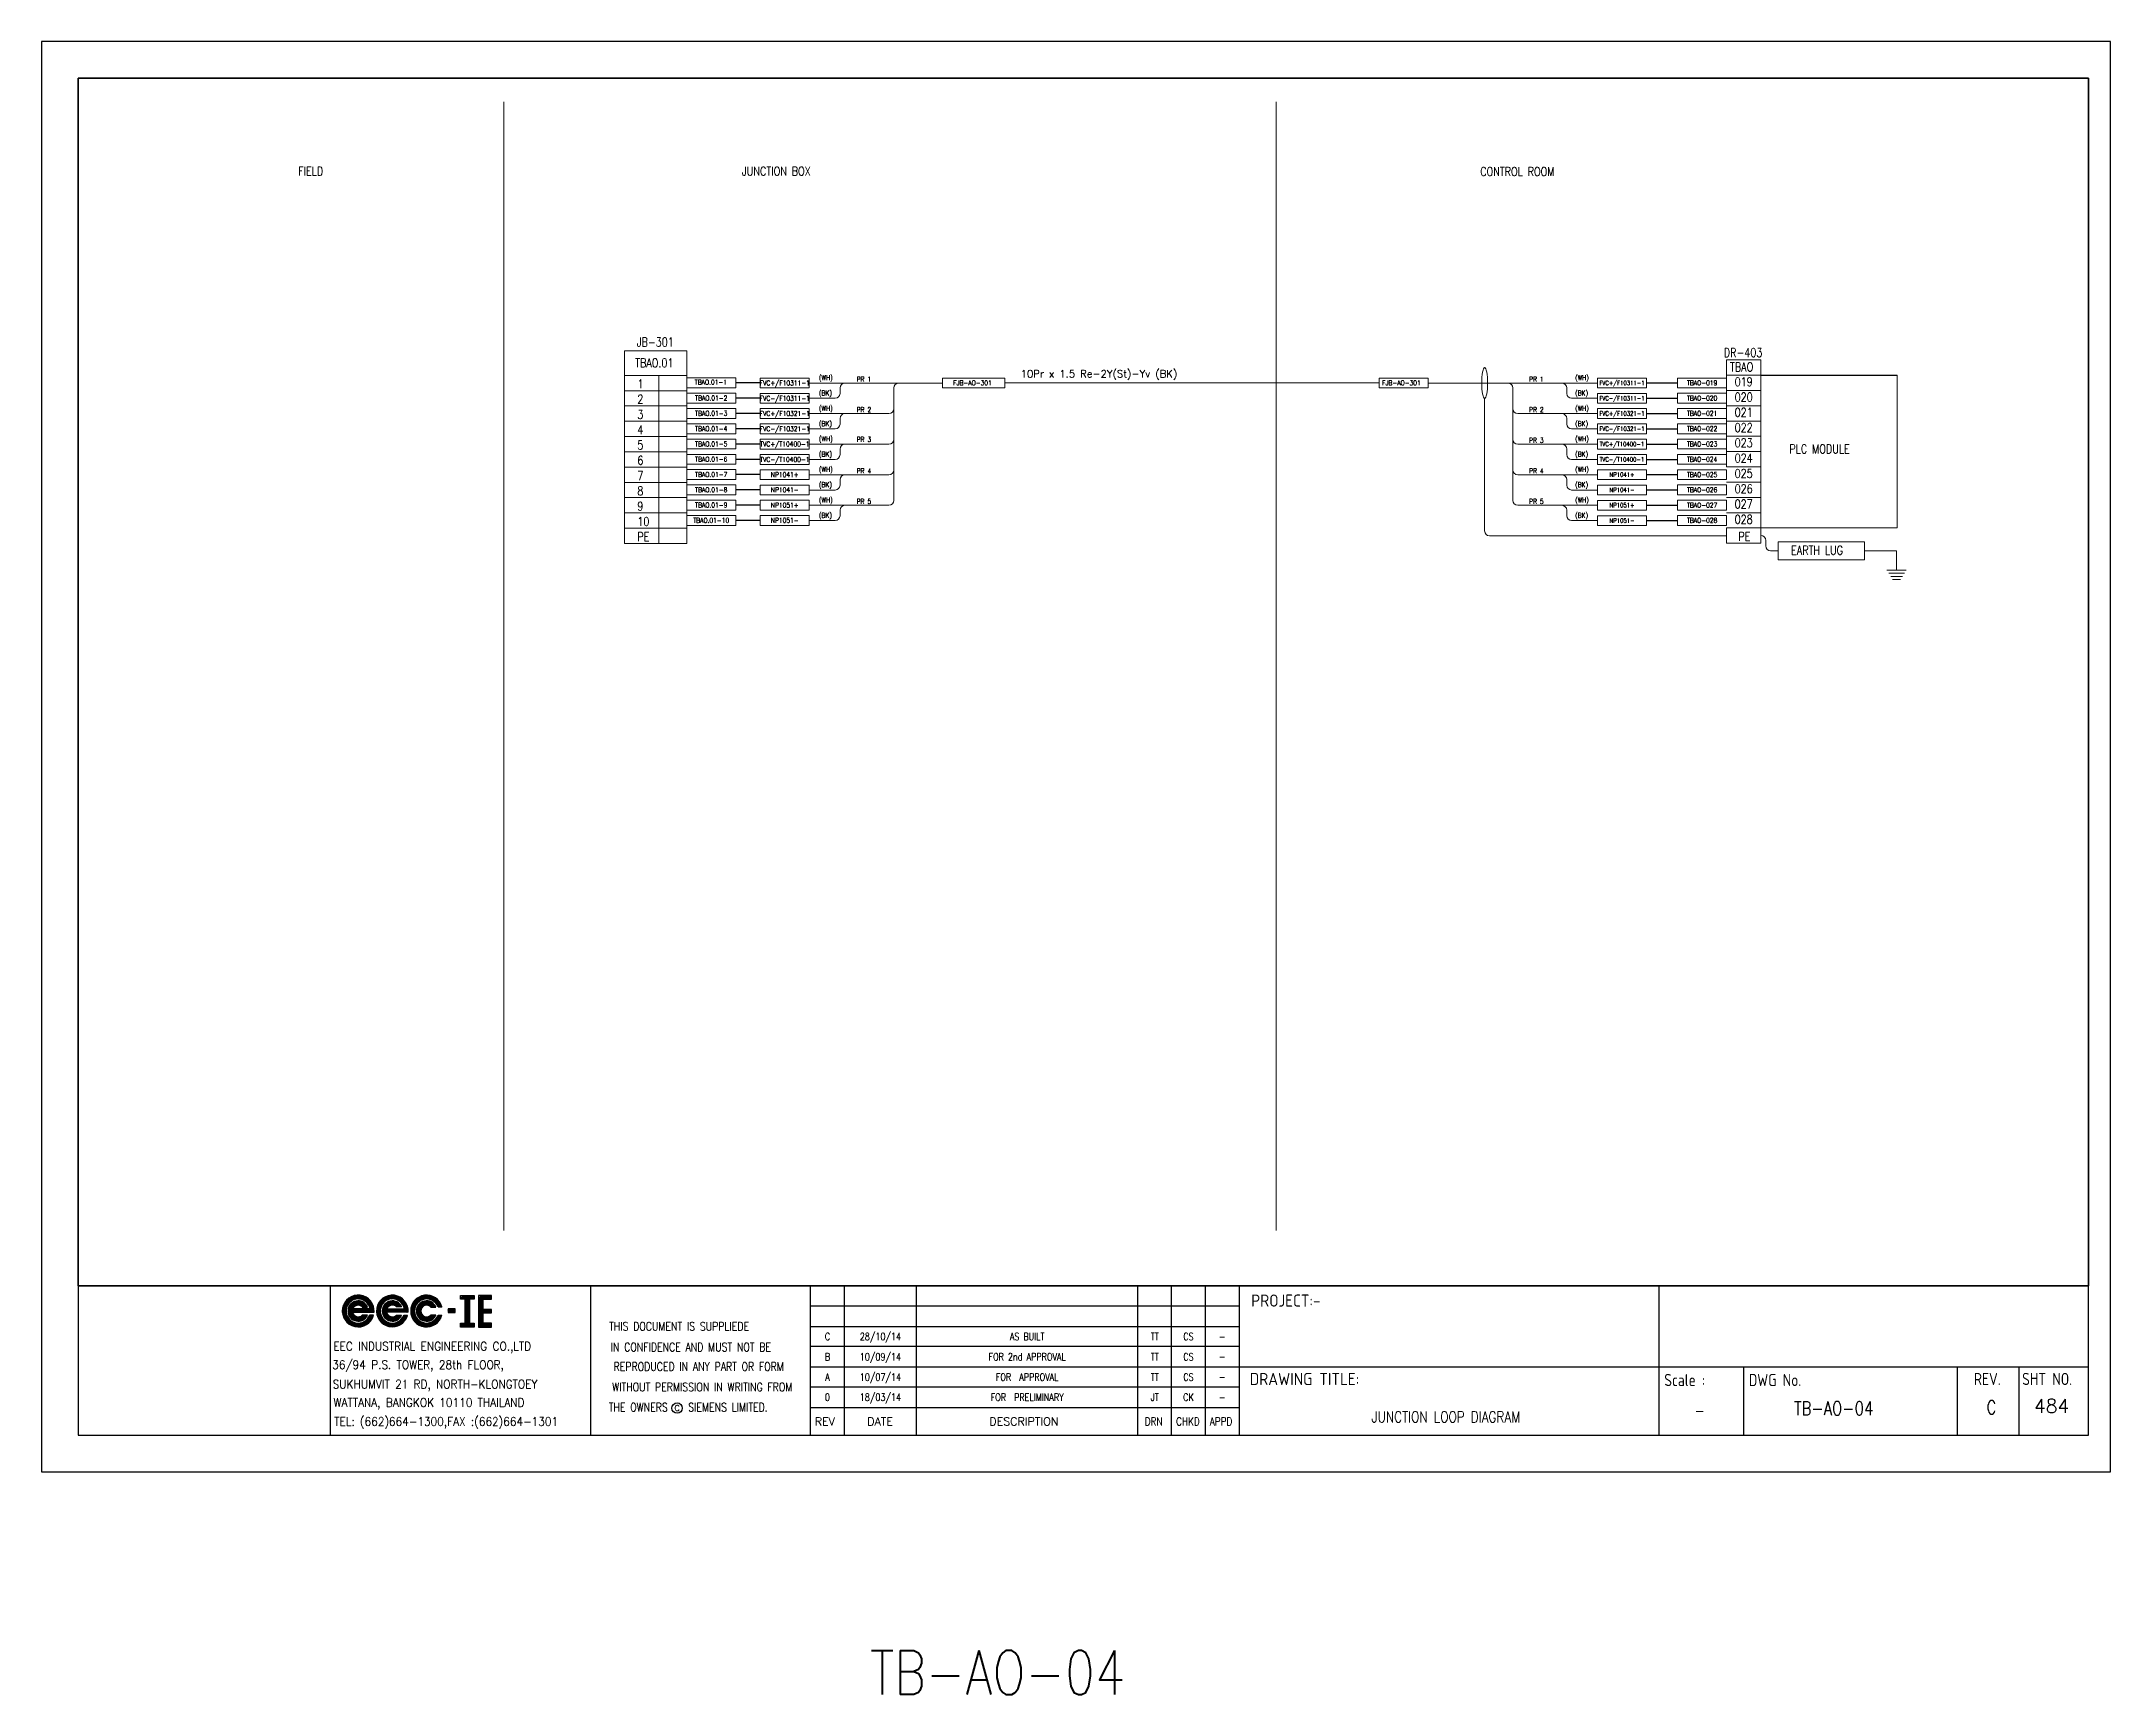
# Model space of a CAD drawing. Header units: millimetres. Extents: x -14942 to 24072, y -50285 to 2207.
# Drawn here: x 1542.6 to 1965.6, y -7457 to -7118.9 of the extents above; entities that cross this region are included whole.
import ezdxf
from ezdxf.enums import TextEntityAlignment as Align

# ---------------------------------------------------------------- set-up
doc = ezdxf.new("R2010")
doc.units = ezdxf.units.MM
doc.header["$MEASUREMENT"] = 0
doc.layers.get('0').update_dxf_attribs({"linetype": 'CONTINUOUS'})
for name, color, linetype in [('52049_PAPER A4$0$Frame_A1', 253, 'CONTINUOUS'), ('BEAM', 3, 'CONTINUOUS'), ('INSTRUMENT', 1, 'CONTINUOUS'), ('TEXT', 2, 'CONTINUOUS')]:
    doc.layers.add(name, color=color, linetype=linetype)
doc.styles.add('52049_PAPER A4$0$ISO Proportional', font='isocp.shx')
doc.styles.add('52049_PAPER A4$0$ROMANS', font='isocp.shx')
doc.styles.add('52049_PAPER A4$0$Romans-title', font='romans.shx')
doc.styles.add('ROMANS', font='romans')

# ---------------------------------------------------------------- blocks, each defined once
blk = doc.blocks.new('52049_PAPER A4$0$eec-ie')
at = {"layer": '52049_PAPER A4$0$Frame_A1', "color": 0, "lineweight": -3}
for p, q in [((0, 0), (0.87, 0.87)), ((0, -0.08), (0.3, 0.22)), ((0, -0.16), (0.26, 0.1)), ((0, -0.23), (0.24, 0)), ((0.01, 0.09), (0.78, 0.86)), ((0.04, 0.2), (0.68, 0.83)), ((0.09, 0.32), (0.55, 0.78)), ((0.26, 0.57), (0.3, 0.62)), ((0.34, -0.12), (1, 0.53)), ((0.35, -0.04), (0.92, 0.53)), ((0.35, -0.19), (1.07, 0.52)), ((0.36, 0.05), (0.82, 0.51)), ((0.37, -0.26), (0.66, 0.04)), ((0.39, -0.32), (0.74, 0.04)), ((0.4, 0.17), (0.7, 0.47)), ((0.41, -0.37), (0.82, 0.04)), ((1.69, 0.04), (0.64, 0.04)), ((0.65, 0.57), (0.96, 0.88)), ((0.68, -0.17), (0.9, 0.04)), ((0.76, -0.17), (0.98, 0.04)), ((0.77, 0.62), (1.03, 0.88)), ((0.84, -0.17), (1.05, 0.04)), ((0.87, 0.64), (1.1, 0.87)), ((0.87, 0.25), (1.13, 0.51)), ((0.92, -0.17), (1.13, 0.04)), ((0.95, 0.64), (1.17, 0.86)), ((0.96, 0.26), (1.19, 0.49)), ((1, -0.17), (1.21, 0.04)), ((1.03, 0.64), (1.23, 0.84)), ((1.03, 0.25), (1.24, 0.46)), ((1.07, -0.17), (1.29, 0.04)), ((1.09, 0.24), (1.29, 0.44)), ((1.1, 0.63), (1.29, 0.82)), ((1.15, 0.21), (1.34, 0.4)), ((1.15, -0.17), (1.37, 0.04)), ((1.16, 0.62), (1.35, 0.8)), ((1.19, 0.18), (1.38, 0.37)), ((1.22, 0.6), (1.4, 0.78)), ((1.22, 0.15), (1.54, 0.15)), ((1.23, -0.17), (1.44, 0.04)), ((1.25, 0.15), (1.42, 0.33)), ((1.28, 0.57), (1.45, 0.75)), ((1.31, -0.17), (1.52, 0.04)), ((1.32, 0.15), (1.46, 0.29)), ((1.33, 0.55), (1.5, 0.72)), ((1.38, 0.52), (1.54, 0.69)), ((1.39, -0.17), (1.6, 0.04)), ((1.4, 0.15), (1.49, 0.24)), ((1.42, 0.49), (1.59, 0.65)), ((1.46, 0.45), (1.63, 0.62)), ((1.46, -0.17), (1.68, 0.04)), ((1.48, 0.15), (1.52, 0.19)), ((1.5, 0.41), (1.67, 0.58)), ((1.54, 0.37), (1.71, 0.54)), ((1.54, -0.17), (1.9, 0.18)), ((1.57, 0.33), (1.74, 0.49)), ((1.6, 0.28), (1.77, 0.45)), ((1.62, -0.17), (1.91, 0.12)), ((1.63, 0.23), (1.8, 0.4)), ((1.65, 0.17), (1.83, 0.35)), ((1.67, 0.11), (1.86, 0.3)), ((1.69, 0.05), (1.88, 0.24)), ((1.7, -0.17), (1.93, 0.06)), ((2.09, -0.09), (2.37, 0.19)), ((2.1, -0.01), (2.51, 0.41)), ((2.1, -0.17), (2.34, 0.08)), ((2.11, 0.08), (2.88, 0.86)), ((2.13, 0.18), (2.78, 0.83)), ((2.18, 0.31), (2.65, 0.78)), ((2.31, 0.52), (2.45, 0.65)), ((2.44, -0.05), (3.02, 0.52)), ((2.44, -0.13), (3.1, 0.52)), ((2.45, -0.2), (2.78, 0.13)), ((2.46, 0.04), (2.93, 0.51)), ((2.46, -0.26), (2.76, 0.04)), ((2.48, -0.32), (2.84, 0.04)), ((2.49, 0.15), (2.81, 0.47)), ((2.56, 0.45), (2.97, 0.87)), ((2.72, -0.17), (2.92, 0.04)), ((2.73, 0.04), (3.79, 0.04)), ((2.77, 0.59), (3.06, 0.87)), ((2.79, -0.17), (3, 0.04)), ((2.84, 0.19), (3.17, 0.51)), ((2.87, -0.17), (3.08, 0.04)), ((2.89, 0.63), (3.13, 0.87)), ((2.95, -0.17), (3.15, 0.04)), ((2.98, 0.64), (3.2, 0.86)), ((2.98, 0.26), (3.23, 0.5)), ((3.03, -0.17), (3.23, 0.04)), ((3.06, 0.65), (3.27, 0.85)), ((3.07, 0.26), (3.29, 0.48)), ((3.11, -0.17), (3.31, 0.04)), ((3.14, 0.64), (3.33, 0.83)), ((3.14, 0.25), (3.34, 0.46)), ((3.18, -0.17), (3.39, 0.04)), ((3.2, 0.24), (3.39, 0.43)), ((3.21, 0.63), (3.39, 0.81)), ((3.25, 0.21), (3.44, 0.4)), ((3.26, -0.17), (3.47, 0.04)), ((3.27, 0.62), (3.44, 0.79)), ((3.29, 0.18), (3.48, 0.36)), ((3.62, 0.16), (3.31, 0.16)), ((3.33, 0.6), (3.5, 0.77)), ((3.34, -0.17), (3.54, 0.04)), ((3.36, 0.16), (3.52, 0.32)), ((3.38, 0.57), (3.55, 0.74)), ((3.42, -0.17), (3.62, 0.04)), ((3.43, 0.55), (3.59, 0.71)), ((3.43, 0.16), (3.55, 0.28)), ((3.48, 0.52), (3.64, 0.68)), ((3.5, -0.17), (3.7, 0.04)), ((3.51, 0.16), (3.58, 0.23)), ((3.52, 0.48), (3.68, 0.64)), ((3.57, 0.45), (3.72, 0.61)), ((3.57, -0.17), (3.78, 0.04)), ((3.59, 0.16), (3.61, 0.18)), ((3.6, 0.41), (3.76, 0.57)), ((3.64, 0.37), (3.8, 0.53)), ((3.65, -0.17), (3.99, 0.17)), ((3.67, 0.32), (3.83, 0.48)), ((3.7, 0.27), (3.87, 0.44)), ((3.73, 0.22), (3.9, 0.39)), ((3.73, -0.17), (4, 0.11)), ((3.75, 0.17), (3.92, 0.34)), ((3.77, 0.11), (3.95, 0.28)), ((3.79, 0.05), (3.97, 0.23)), ((3.81, -0.17), (4.02, 0.04)), ((4.18, -0.03), (4.57, 0.36)), ((4.18, -0.11), (4.47, 0.18)), ((4.18, -0.18), (4.43, 0.07)), ((4.19, 0.06), (5, 0.86)), ((4.21, 0.16), (4.9, 0.84)), ((4.25, 0.28), (4.78, 0.8)), ((4.34, 0.45), (4.61, 0.71)), ((4.53, -0.15), (5.2, 0.53)), ((4.53, -0.07), (5.13, 0.53)), ((4.54, 0.02), (5.04, 0.52)), ((4.54, -0.22), (4.86, 0.1)), ((4.57, 0.12), (4.93, 0.49)), ((4.69, 0.48), (5.08, 0.87)), ((4.69, 0.32), (4.73, 0.37)), ((4.88, 0.59), (5.16, 0.88)), ((4.96, 0.2), (5.27, 0.52)), ((4.99, 0.63), (5.24, 0.87)), ((5.08, 0.64), (5.31, 0.86)), ((5.09, 0.25), (5.33, 0.5)), ((5.16, 0.64), (5.37, 0.85)), ((5.17, 0.26), (5.39, 0.48)), ((5.24, 0.64), (5.43, 0.83)), ((5.24, 0.25), (5.44, 0.46)), ((5.3, 0.63), (5.49, 0.82)), ((5.3, 0.23), (5.49, 0.43)), ((5.35, 0.2), (5.54, 0.39)), ((5.37, 0.61), (5.55, 0.79)), ((5.39, 0.17), (5.58, 0.36)), ((5.4, 0.15), (5.72, 0.15)), ((5.42, 0.59), (5.6, 0.77)), ((5.46, 0.15), (5.62, 0.32)), ((5.48, 0.57), (5.65, 0.74)), ((5.53, 0.54), (5.7, 0.71)), ((5.53, 0.15), (5.65, 0.27)), ((5.58, 0.51), (5.74, 0.68)), ((5.61, 0.15), (5.68, 0.23)), ((5.62, 0.47), (5.79, 0.64)), ((5.66, 0.44), (5.83, 0.6)), ((5.69, 0.15), (5.71, 0.18)), ((5.7, 0.4), (5.87, 0.56)), ((5.73, 0.36), (5.9, 0.52)), ((5.77, 0.31), (5.94, 0.48)), ((5.8, 0.26), (5.97, 0.43)), ((5.82, 0.21), (6, 0.38)), ((5.85, 0.15), (6.02, 0.33)), ((6.09, 0.15), (5.85, 0.15)), ((5.92, 0.15), (6.05, 0.28)), ((6, 0.15), (6.07, 0.22)), ((6.08, 0.15), (6.09, 0.16)), ((6.9, 0.04), (6.46, 0.04)), ((6.46, 0.04), (6.46, -0.18)), ((6.46, -0.01), (6.51, 0.04)), ((6.46, -0.09), (6.59, 0.04)), ((6.46, -0.17), (6.66, 0.04)), ((6.52, -0.18), (6.74, 0.04)), ((6.6, -0.18), (6.82, 0.04)), ((6.68, -0.18), (6.9, 0.04)), ((6.9, -0.18), (6.9, 0.04)), ((7.23, 0.68), (7.41, 0.86)), ((7.27, 0.64), (7.49, 0.86)), ((7.35, 0.64), (7.57, 0.86)), ((7.43, 0.64), (7.65, 0.86)), ((7.5, 0.64), (7.72, 0.86)), ((7.51, 0.57), (7.8, 0.86)), ((7.51, 0.49), (7.88, 0.86)), ((7.51, 0.41), (7.96, 0.86)), ((7.51, 0.34), (7.78, 0.61)), ((7.51, 0.26), (7.78, 0.53)), ((7.51, 0.18), (7.78, 0.45)), ((7.51, 0.1), (7.78, 0.38)), ((7.51, 0.02), (7.78, 0.3)), ((7.51, -0.05), (7.78, 0.22)), ((7.51, -0.13), (7.78, 0.14)), ((7.51, -0.21), (7.78, 0.07)), ((7.82, 0.64), (8.04, 0.86)), ((7.89, 0.64), (8.06, 0.81)), ((7.97, 0.64), (8.06, 0.73)), ((8.05, 0.64), (8.06, 0.65)), ((8.33, 0.46), (8.74, 0.86)), ((8.33, 0.54), (8.66, 0.86)), ((8.33, 0.38), (8.82, 0.86)), ((8.33, 0.69), (8.5, 0.86)), ((8.33, 0.62), (8.58, 0.86)), ((8.33, 0.3), (8.61, 0.58)), ((8.33, 0.23), (8.61, 0.5)), ((8.33, 0.15), (8.61, 0.42)), ((8.33, 0.07), (8.61, 0.35)), ((8.33, -0.01), (8.61, 0.27)), ((8.33, -0.09), (8.61, 0.19)), ((8.33, -0.16), (8.61, 0.11)), ((8.33, -0.24), (8.61, 0.03)), ((8.33, -0.4), (8.74, 0.01)), ((8.33, -0.32), (8.66, 0.01)), ((8.33, -0.48), (8.82, 0.01)), ((8.67, 0.64), (8.89, 0.86)), ((8.68, -0.21), (8.9, 0.01)), ((8.75, 0.64), (8.97, 0.86)), ((8.75, -0.21), (8.97, 0.01)), ((8.83, 0.64), (9.05, 0.86)), ((8.83, -0.21), (9.05, 0.01)), ((8.91, 0.64), (9.11, 0.84)), ((8.99, 0.64), (9.11, 0.76)), ((9.06, 0.64), (9.11, 0.69)), ((0.02, -0.3), (0.23, -0.08)), ((0.03, -0.36), (0.23, -0.16)), ((0.05, -0.42), (0.24, -0.23)), ((0.07, -0.47), (0.26, -0.29)), ((0.1, -0.53), (0.27, -0.35)), ((0.12, -0.58), (0.3, -0.4)), ((0.15, -0.63), (0.32, -0.46)), ((0.19, -0.67), (0.35, -0.5)), ((0.22, -0.72), (0.39, -0.55)), ((0.26, -0.76), (0.42, -0.59)), ((0.3, -0.8), (0.46, -0.63)), ((0.34, -0.83), (0.5, -0.67)), ((0.38, -0.87), (0.55, -0.7)), ((0.42, -0.9), (0.59, -0.73)), ((0.44, -0.42), (0.64, -0.22)), ((0.47, -0.47), (0.66, -0.27)), ((0.47, -0.93), (0.65, -0.76)), ((0.5, -0.51), (0.69, -0.32)), ((0.52, -0.96), (0.7, -0.78)), ((0.54, -0.55), (0.73, -0.36)), ((0.58, -0.59), (0.78, -0.39)), ((0.58, -0.98), (0.76, -0.8)), ((0.62, -0.17), (1.94, -0.17)), ((0.63, -0.62), (0.83, -0.42)), ((0.63, -1.01), (0.82, -0.82)), ((0.68, -0.65), (0.89, -0.44)), ((0.69, -1.03), (0.89, -0.83)), ((0.73, -0.67), (0.96, -0.45)), ((0.75, -1.04), (0.96, -0.83)), ((0.79, -0.69), (1.04, -0.44)), ((0.82, -1.05), (1.04, -0.83)), ((0.85, -0.71), (1.19, -0.37)), ((0.89, -1.06), (1.14, -0.81)), ((0.92, -0.72), (1.29, -0.34)), ((0.96, -1.07), (1.25, -0.77)), ((1, -0.72), (1.37, -0.34)), ((1.04, -1.06), (1.76, -0.34)), ((1.09, -0.71), (1.45, -0.34)), ((1.13, -1.05), (1.84, -0.34)), ((1.2, -0.67), (1.53, -0.34)), ((1.54, -0.34), (1.22, -0.34)), ((1.23, -1.03), (1.9, -0.36)), ((1.35, -0.99), (1.86, -0.48)), ((1.53, -0.88), (1.76, -0.66)), ((1.65, -0.38), (1.68, -0.34)), ((1.91, -0.34), (1.66, -0.34)), ((1.78, -0.17), (1.94, -0.01)), ((1.85, -0.17), (1.94, -0.09)), ((1.93, -0.17), (1.94, -0.17)), ((2.1, -0.24), (2.32, -0.02)), ((2.11, -0.3), (2.32, -0.1)), ((2.13, -0.36), (2.32, -0.17)), ((2.15, -0.42), (2.33, -0.24)), ((2.17, -0.48), (2.35, -0.3)), ((2.2, -0.53), (2.37, -0.36)), ((2.22, -0.58), (2.39, -0.42)), ((2.25, -0.63), (2.42, -0.47)), ((2.29, -0.68), (2.45, -0.51)), ((2.32, -0.72), (2.48, -0.56)), ((2.36, -0.76), (2.52, -0.6)), ((2.4, -0.8), (2.56, -0.64)), ((2.44, -0.84), (2.6, -0.68)), ((2.48, -0.87), (2.64, -0.71)), ((2.51, -0.38), (2.71, -0.17)), ((2.53, -0.9), (2.69, -0.74)), ((2.54, -0.43), (2.73, -0.23)), ((2.57, -0.47), (2.76, -0.28)), ((2.58, -0.93), (2.74, -0.77)), ((2.6, -0.51), (2.79, -0.33)), ((2.63, -0.96), (2.8, -0.79)), ((2.64, -0.55), (2.83, -0.37)), ((2.68, -0.98), (2.86, -0.81)), ((2.69, -0.59), (2.87, -0.4)), ((4.02, -0.17), (2.71, -0.17)), ((2.73, -0.62), (2.93, -0.43)), ((2.74, -1.01), (2.92, -0.82)), ((2.78, -0.65), (2.99, -0.44)), ((2.8, -1.02), (2.99, -0.83)), ((2.84, -0.67), (3.06, -0.45)), ((2.86, -1.04), (3.06, -0.84)), ((2.9, -0.69), (3.14, -0.44)), ((2.92, -1.05), (3.14, -0.83)), ((2.96, -0.7), (3.32, -0.35)), ((2.99, -1.06), (3.24, -0.81)), ((3.03, -0.71), (3.39, -0.35)), ((3.07, -1.06), (3.36, -0.77)), ((3.11, -0.71), (3.47, -0.35)), ((3.15, -1.06), (3.86, -0.35)), ((3.2, -0.7), (3.55, -0.35)), ((3.24, -1.04), (3.94, -0.35)), ((3.31, -0.35), (3.62, -0.35)), ((3.32, -0.65), (3.62, -0.36)), ((3.35, -1.02), (3.98, -0.38)), ((3.48, -0.97), (3.93, -0.51)), ((3.74, -0.39), (3.78, -0.35)), ((3.76, -0.35), (3.99, -0.35)), ((3.89, -0.17), (4.02, -0.03)), ((3.96, -0.17), (4.03, -0.11)), ((4.19, -0.25), (4.42, -0.03)), ((4.21, -0.32), (4.41, -0.11)), ((4.22, -0.38), (4.42, -0.18)), ((4.24, -0.44), (4.43, -0.25)), ((4.26, -0.49), (4.45, -0.31)), ((4.29, -0.54), (4.47, -0.37)), ((4.32, -0.59), (4.49, -0.42)), ((4.35, -0.64), (4.52, -0.47)), ((4.38, -0.69), (4.55, -0.52)), ((4.42, -0.73), (4.58, -0.56)), ((4.45, -0.77), (4.62, -0.6)), ((4.49, -0.81), (4.66, -0.64)), ((4.53, -0.84), (4.7, -0.68)), ((4.56, -0.28), (4.8, -0.03)), ((4.58, -0.33), (4.8, -0.11)), ((4.58, -0.88), (4.75, -0.71)), ((4.6, -0.39), (4.81, -0.18)), ((4.62, -0.91), (4.8, -0.74)), ((4.63, -0.44), (4.83, -0.24)), ((4.66, -0.48), (4.86, -0.29)), ((4.67, -0.94), (4.85, -0.77)), ((4.7, -0.52), (4.89, -0.33)), ((4.72, -0.97), (4.9, -0.79)), ((4.74, -0.56), (4.93, -0.37)), ((4.78, -0.6), (4.98, -0.4)), ((4.78, -0.99), (4.96, -0.81)), ((4.83, -0.63), (5.03, -0.43)), ((4.83, -1.01), (5.03, -0.82)), ((4.88, -0.66), (5.09, -0.44)), ((4.89, -1.03), (5.1, -0.83)), ((4.93, -0.68), (5.17, -0.45)), ((4.96, -1.05), (5.17, -0.83)), ((4.99, -0.7), (5.26, -0.43)), ((5.02, -1.06), (5.26, -0.82)), ((5.06, -0.71), (5.43, -0.34)), ((5.09, -1.06), (5.36, -0.8)), ((5.13, -0.72), (5.5, -0.34)), ((5.17, -1.07), (5.49, -0.75)), ((5.21, -0.71), (5.58, -0.34)), ((5.25, -1.06), (5.97, -0.34)), ((5.3, -0.7), (5.66, -0.34)), ((5.35, -1.05), (6.05, -0.34)), ((5.72, -0.34), (5.4, -0.34)), ((5.43, -0.65), (5.71, -0.37)), ((5.45, -1.02), (6.07, -0.4)), ((5.58, -0.96), (6.02, -0.53)), ((5.81, -0.43), (5.89, -0.34)), ((5.85, -0.34), (6.09, -0.34)), ((6.46, -0.18), (6.9, -0.18)), ((6.75, -0.18), (6.9, -0.04)), ((6.83, -0.18), (6.9, -0.12)), ((7.23, -0.95), (7.34, -0.84)), ((7.23, -0.88), (7.26, -0.84)), ((7.23, -1.03), (7.42, -0.84)), ((7.28, -1.07), (7.5, -0.84)), ((7.35, -1.07), (7.78, -0.64)), ((7.43, -1.07), (7.78, -0.71)), ((7.51, -0.29), (7.78, -0.01)), ((7.51, -0.37), (7.78, -0.09)), ((7.51, -0.44), (7.78, -0.17)), ((7.51, -0.52), (7.78, -0.25)), ((7.51, -0.6), (7.78, -0.32)), ((7.51, -0.68), (7.78, -0.4)), ((7.51, -0.76), (7.78, -0.48)), ((7.51, -0.83), (7.78, -0.56)), ((7.51, -1.07), (7.78, -0.79)), ((7.59, -1.07), (7.81, -0.84)), ((7.67, -1.07), (7.89, -0.84)), ((7.74, -1.07), (7.96, -0.84)), ((7.82, -1.07), (8.04, -0.84)), ((7.9, -1.07), (8.06, -0.91)), ((7.98, -1.07), (8.06, -0.98)), ((8.06, -1.07), (8.06, -1.06)), ((8.33, -0.55), (8.61, -0.28)), ((8.33, -0.63), (8.61, -0.36)), ((8.33, -0.71), (8.61, -0.43)), ((8.33, -0.79), (8.61, -0.51)), ((8.33, -0.86), (8.61, -0.59)), ((8.33, -0.94), (8.61, -0.67)), ((8.33, -1.02), (8.61, -0.75)), ((8.37, -1.07), (8.61, -0.82)), ((8.45, -1.07), (8.67, -0.84)), ((8.52, -1.07), (8.74, -0.84)), ((8.6, -1.07), (8.82, -0.84)), ((8.68, -1.07), (8.9, -0.84)), ((8.76, -1.07), (8.98, -0.84)), ((8.84, -1.07), (9.06, -0.84)), ((8.91, -0.21), (9.11, -0.02)), ((8.91, -1.07), (9.11, -0.87)), ((8.99, -0.21), (9.11, -0.09)), ((8.99, -1.07), (9.11, -0.95)), ((9.07, -0.21), (9.11, -0.17)), ((9.07, -1.07), (9.11, -1.03))]:
    blk.add_line(p, q, dxfattribs=at)
for points in [[(7.23, 0.86), (8.06, 0.86), (8.06, 0.64), (7.78, 0.64), (7.78, -0.84), (8.06, -0.84), (8.06, -1.07), (7.23, -1.07), (7.23, -0.84), (7.51, -0.84), (7.51, 0.64), (7.23, 0.64)], [(8.61, 0.01), (8.61, 0.64), (9.11, 0.64), (9.11, 0.86), (8.33, 0.86), (8.33, -1.07), (9.11, -1.07), (9.11, -0.84), (8.61, -0.84), (8.61, -0.21), (9.11, -0.21), (9.11, 0.01)]]:
    blk.add_lwpolyline(points, close=True, dxfattribs=at)
for centre, radius, start, end in [((0.97, -0.09), 0.972, 355.3439, 345.1466), ((0.97, -0.09), 0.737, 10.5243, 340.256), ((0.97, -0.09), 0.623, 23.5697, 336.4303), ((0.97, -0.09), 0.354, 44.7876, 157.6107), ((3.06, -0.09), 0.967, 355.6074, 344.7747), ((3.06, -0.09), 0.742, 10.0766, 339.9937), ((3.06, -0.09), 0.618, 24.2545, 335.7455), ((3.06, -0.09), 0.358, 45.1096, 158.7579), ((5.15, -0.09), 0.972, 14.8534, 345.1466), ((5.15, -0.09), 0.737, 19.744, 340.256), ((5.15, -0.09), 0.623, 23.5697, 336.4303), ((5.15, -0.09), 0.354, 44.7876, 315.2124), ((0.97, -0.09), 0.354, 192.8901, 315.2124), ((3.06, -0.09), 0.358, 191.9242, 314.8904)]:
    blk.add_arc(centre, radius, start, end, dxfattribs=at)
blk = doc.blocks.new('52049_PAPER A4$0$eec logo')
at = {"color": 7, "xscale": 2.786697286423482, "yscale": 2.786697286423482, "zscale": 2.786697286423482}
blk.add_blockref('52049_PAPER A4$0$eec-ie', (50.01, 25.95), dxfattribs=at)
blk = doc.blocks.new('FJB')
at = {"color": 3}
for p, q in [((-415.5, 38.01), (-4.5, 38.01)), ((-363.94, 38.01), (-363.94, 7.5)), ((-310.77, 38.01), (-310.77, 7.5)), ((-265.75, 7.5), (-265.75, 38.01)), ((-258.85, 7.5), (-258.85, 38.01)), ((-244.11, 7.5), (-244.11, 38.01)), ((-198.84, 7.5), (-198.84, 38.01)), ((-191.95, 7.5), (-191.95, 38.01)), ((-185.05, 7.5), (-185.05, 38.01)), ((-178.16, 38.01), (-178.16, 7.5)), ((-92.38, 38.01), (-92.38, 7.5)), ((-178.16, 21.46), (-4.5, 21.46)), ((-75.06, 21.46), (-75.06, 7.5)), ((-31.4, 21.46), (-31.4, 7.5)), ((-18.75, 21.46), (-18.75, 7.5)), ((-265.75, 13.19), (-178.16, 13.19))]:
    blk.add_line(p, q, dxfattribs=at)
at = {"color": 1}
for p, q in [((-178.16, 33.87), (-265.75, 33.87)), ((-265.75, 29.74), (-178.16, 29.74)), ((-178.16, 25.6), (-265.75, 25.6)), ((-265.75, 21.46), (-178.16, 21.46)), ((-178.16, 17.33), (-265.75, 17.33))]:
    blk.add_line(p, q, dxfattribs=at)
at = {"color": 7}
for p, q in [((-4.5, 38.01), (-96.38, 38.01)), ((-92.38, 38.01), (-92.38, 19.85))]:
    blk.add_line(p, q, dxfattribs=at)
blk.add_lwpolyline([(0, 0), (0, 292.5), (-423, 292.5), (-423, 0)], close=True, dxfattribs=at)
blk.add_lwpolyline([(-415.5, 285), (-4.5, 285), (-4.5, 38.01), (-415.5, 38.01)], close=True)
at = {"color": 3}
blk.add_lwpolyline([(-4.5, 7.5), (-4.5, 285), (-415.5, 285), (-415.5, 7.5)], close=True, dxfattribs=at)
at = {"color": 2}
blk.add_circle((-293.05, 13.05), 1.05, dxfattribs=at)
at = {"color": 3, "xscale": 1.200000000000001, "yscale": 1.200000000000001, "zscale": 1.200000000000001}
blk.add_blockref('52049_PAPER A4$0$eec logo', (-421.49, 2.05), dxfattribs=at)
at = {"color": 2, "style": '52049_PAPER A4$0$ISO Proportional'}
for s, height, p in [('PROJECT:-', 2.482, (-168.61, 35.02)), ('DRAWING TITLE:', 2.4821, (-164.78, 18.99))]:
    blk.add_text(s, height=height, dxfattribs=at).set_placement(p, align=Align.MIDDLE_CENTER)
at = {"color": 2, "style": '52049_PAPER A4$0$Romans-title', "width": 0.8}
for s, p in [('THIS DOCUMENT IS SUPPLIEDE', (-292.63, 29.75)), ('IN CONFIDENCE AND MUST NOT BE', (-290.24, 25.51)), (' REPRODUCED IN ANY PART OR FORM', (-289.1, 21.53)), (' WITHOUT PERMISSION IN WRITING FROM ', (-287.9, 17.35)), ('THE OWNERS   SIEMENS LIMITED. ', (-290.28, 13.22))]:
    blk.add_text(s, height=1.75, dxfattribs=at).set_placement(p, align=Align.MIDDLE)
at = {"color": 2, "style": '52049_PAPER A4$0$Romans-title'}
for s, height, width, p in [('EEC INDUSTRIAL ENGINEERING CO.,LTD', 1.75, 0.9, (-363.31, 24.81)), ('36/94 P.S. TOWER, 28th FLOOR,', 1.75, 0.9, (-363.55, 21.03, -1.75)), ('SUKHUMVIT 21 RD, NORTH-KLONGTOEY', 1.75, 0.9, (-363.45, 17.05, -1.75)), ('WATTANA, BANGKOK 10110 THAILAND ', 1.75, 0.9, (-363.25, 13.31, -1.75)), ('TEL: (662)664-1300,FAX :(662)664-1301', 1.75, 0.9, (-363.14, 9.42, -1.75)), ('DRN', 1.655, 0.8, (-197.44, 9.49)), ('CHKD', 1.655, 0.8, (-191.03, 9.49)), ('APPD', 1.655, 0.8, (-184.14, 9.49))]:
    blk.add_text(s, height=height, dxfattribs=dict(at, width=width)).set_placement(p)
at = {"color": 2}
for s, height, style, width, p in [('C', 1.5, '52049_PAPER A4$0$Romans-title', 0.8, (-262.3, 27.67)), ('28/10/14', 1.5, '52049_PAPER A4$0$Romans-title', 0.8, (-251.48, 27.67)), ('AS BUILT', 1.5, '52049_PAPER A4$0$Romans-title', 0.8, (-221.48, 27.67)), ('TT', 1.5, '52049_PAPER A4$0$Romans-title', 0.8, (-195.39, 27.67)), ('CS', 1.5, '52049_PAPER A4$0$Romans-title', 0.8, (-188.5, 27.67)), ('-', 1.5, '52049_PAPER A4$0$Romans-title', 0.8, (-181.6, 27.67)), ('B', 1.5, '52049_PAPER A4$0$Romans-title', 0.8, (-262.3, 23.53)), ('10/09/14', 1.5, '52049_PAPER A4$0$Romans-title', 0.8, (-251.48, 23.53)), ('FOR 2nd APPROVAL', 1.5, '52049_PAPER A4$0$Romans-title', 0.8, (-221.48, 23.53)), ('TT', 1.5, '52049_PAPER A4$0$Romans-title', 0.8, (-195.39, 23.53)), ('CS', 1.5, '52049_PAPER A4$0$Romans-title', 0.8, (-188.5, 23.53)), ('-', 1.5, '52049_PAPER A4$0$Romans-title', 0.8, (-181.6, 23.53)), ('A', 1.5, '52049_PAPER A4$0$Romans-title', 0.8, (-262.3, 19.39)), ('10/07/14', 1.5, '52049_PAPER A4$0$Romans-title', 0.8, (-251.48, 19.39)), ('FOR  APPROVAL', 1.5, '52049_PAPER A4$0$Romans-title', 0.8, (-221.48, 19.39)), ('TT', 1.5, '52049_PAPER A4$0$Romans-title', 0.8, (-195.39, 19.39)), ('CS', 1.5, '52049_PAPER A4$0$Romans-title', 0.8, (-188.5, 19.39)), ('-', 1.5, '52049_PAPER A4$0$Romans-title', 0.8, (-181.6, 19.39)), ('Scale :', 2.482, '52049_PAPER A4$0$ROMANS', 0.9, (-87.06, 18.78)), ('DWG No.', 2.482, '52049_PAPER A4$0$ROMANS', 0.9, (-68.61, 18.78)), ('REV.', 2.482, '52049_PAPER A4$0$ROMANS', 0.9, (-25.21, 18.99)), ('SHT NO.', 2.482, '52049_PAPER A4$0$ROMANS', 0.9, (-12.98, 18.99)), ('0', 1.5, '52049_PAPER A4$0$Romans-title', 0.8, (-262.3, 15.26)), ('18/03/14', 1.5, '52049_PAPER A4$0$Romans-title', 0.8, (-251.48, 15.26)), ('FOR  PRELIMINARY', 1.5, '52049_PAPER A4$0$Romans-title', 0.8, (-221.48, 15.26)), ('JT', 1.5, '52049_PAPER A4$0$Romans-title', 0.8, (-195.39, 15.26)), ('CK', 1.5, '52049_PAPER A4$0$Romans-title', 0.8, (-188.5, 15.26)), ('-', 1.5, '52049_PAPER A4$0$Romans-title', 0.8, (-181.6, 15.26)), ('C', 2.8, '52049_PAPER A4$0$Romans-title', 0.8, (-24.36, 13.21)), ('-', 2.25, '52049_PAPER A4$0$Romans-title', 0.8, (-84, 12.48))]:
    blk.add_text(s, height=height, dxfattribs=dict(at, style=style, width=width)).set_placement(p, align=Align.MIDDLE_CENTER)
at = {"color": 2, "style": '52049_PAPER A4$0$Romans-title'}
blk.add_text('C', height=1.19, dxfattribs=at).set_placement((-293.05, 13.05), align=Align.MIDDLE)
for s, height, p in [('REV', 1.655, (-264.9, 9.49)), ('DATE', 1.655, (-254.17, 9.49)), ('DESCRIPTION', 1.6548, (-229.2, 9.49))]:
    blk.add_text(s, height=height, dxfattribs=at).set_placement(p)
at = {"layer": 'TEXT', "style": 'ROMANS', "width": 0.8}
blk.add_text('JUNCTION LOOP DIAGRAM ', height=2.25, dxfattribs=at).set_placement((-135.27, 11.24), align=Align.MIDDLE_CENTER)

msp = doc.modelspace()

# ---------------------------------------------------------------- linework, layer by layer
at = {"layer": 'BEAM', "color": 7, "lineweight": 13, "ltscale": 0.3}
for p, q in [((1637.1, -7362.02), (1637.1, -7131.27)), ((1795, -7362.02), (1795, -7131.27))]:
    msp.add_line(p, q, dxfattribs=at)
at = {"layer": 'INSTRUMENT', "color": 7, "lineweight": 13}
for p, q in [((1887.05, -7184.03), (1894.08, -7184.03)), ((1887.05, -7187.15), (1887.05, -7184.03)), ((1894.08, -7187.15), (1894.08, -7184.03)), ((1661.77, -7187.2), (1674.47, -7187.2)), ((1661.77, -7187.2), (1661.77, -7221.58)), ((1674.47, -7190.33), (1661.77, -7190.33)), ((1668.79, -7187.2), (1668.79, -7221.58)), ((1674.47, -7187.2), (1674.47, -7221.58)), ((1699.53, -7188.76), (1712.15, -7188.76)), ((1705.81, -7190.89), (1705.81, -7189.76)), ((1712.15, -7188.76), (1726.78, -7188.76)), ((1716.82, -7189.76), (1716.82, -7212.76)), ((1739.48, -7188.74), (1816.04, -7188.74)), ((1860.64, -7188.76), (1826.07, -7188.76)), ((1843.35, -7189.76), (1843.35, -7212.76)), ((1860.64, -7188.76), (1848.03, -7188.76)), ((1854.37, -7190.89), (1854.37, -7189.76)), ((1887.05, -7187.15), (1894.08, -7187.15)), ((1887.05, -7187.15), (1887.05, -7205.9)), ((1894.08, -7187.15), (1887.05, -7187.15)), ((1894.08, -7190.28), (1887.05, -7190.28)), ((1894.08, -7187.15), (1894.08, -7205.9)), ((1661.77, -7193.45), (1674.47, -7193.45)), ((1674.47, -7193.45), (1661.77, -7193.45)), ((1699.53, -7191.89), (1704.81, -7191.89)), ((1699.53, -7195.01), (1715.82, -7195.01)), ((1837.59, -7191.92), (1837.59, -7219.01)), ((1860.64, -7195.01), (1844.35, -7195.01)), ((1860.64, -7191.89), (1855.37, -7191.89)), ((1887.05, -7193.4), (1894.08, -7193.4)), ((1894.08, -7193.4), (1887.05, -7193.4)), ((1674.47, -7196.58), (1661.77, -7196.58)), ((1699.53, -7198.14), (1704.81, -7198.14)), ((1705.81, -7197.14), (1705.81, -7196.01)), ((1854.37, -7197.14), (1854.37, -7196.01)), ((1860.64, -7198.14), (1855.37, -7198.14)), ((1894.08, -7196.53), (1887.05, -7196.53)), ((1661.77, -7199.7), (1674.47, -7199.7)), ((1674.47, -7199.7), (1661.77, -7199.7)), ((1674.47, -7202.83), (1661.77, -7202.83)), ((1699.53, -7201.26), (1715.82, -7201.26)), ((1705.81, -7203.39), (1705.81, -7202.26)), ((1860.64, -7201.26), (1844.35, -7201.26)), ((1854.37, -7203.39), (1854.37, -7202.26)), ((1887.05, -7199.65), (1894.08, -7199.65)), ((1894.08, -7199.65), (1887.05, -7199.65)), ((1894.08, -7202.78), (1887.05, -7202.78)), ((1674.47, -7205.95), (1661.77, -7205.95)), ((1661.77, -7205.95), (1674.47, -7205.95)), ((1661.77, -7205.95), (1674.47, -7205.95)), ((1674.47, -7205.95), (1661.77, -7205.95)), ((1661.77, -7205.95), (1674.47, -7205.95)), ((1674.47, -7205.95), (1661.77, -7205.95)), ((1661.77, -7205.95), (1674.47, -7205.95)), ((1699.53, -7204.39), (1704.81, -7204.39)), ((1699.53, -7207.51), (1715.82, -7207.51)), ((1860.64, -7207.51), (1844.35, -7207.51)), ((1860.64, -7204.39), (1855.37, -7204.39)), ((1887.05, -7205.9), (1894.08, -7205.9)), ((1894.08, -7205.9), (1887.05, -7205.9)), ((1674.47, -7209.08), (1661.77, -7209.08)), ((1674.47, -7209.08), (1661.77, -7209.08)), ((1699.53, -7210.64), (1704.81, -7210.64)), ((1705.81, -7209.64), (1705.81, -7208.51)), ((1854.37, -7209.64), (1854.37, -7208.51)), ((1860.64, -7210.64), (1855.37, -7210.64)), ((1894.08, -7209.03), (1887.05, -7209.03)), ((1674.47, -7212.2), (1661.77, -7212.2)), ((1661.77, -7212.2), (1674.47, -7212.2)), ((1661.77, -7212.2), (1674.47, -7212.2)), ((1674.47, -7212.2), (1661.77, -7212.2)), ((1661.77, -7212.2), (1674.47, -7212.2)), ((1674.47, -7212.2), (1661.77, -7212.2)), ((1661.77, -7212.2), (1674.47, -7212.2)), ((1674.47, -7212.2), (1661.77, -7212.2)), ((1674.47, -7212.2), (1661.77, -7212.2)), ((1661.77, -7212.2), (1674.47, -7212.2)), ((1661.77, -7212.2), (1674.47, -7212.2)), ((1674.47, -7212.2), (1661.77, -7212.2)), ((1661.77, -7212.2), (1674.47, -7212.2)), ((1674.47, -7212.2), (1661.77, -7212.2)), ((1661.77, -7212.2), (1674.47, -7212.2)), ((1674.47, -7215.33), (1661.77, -7215.33)), ((1674.47, -7215.33), (1661.77, -7215.33)), ((1699.53, -7213.76), (1715.82, -7213.76)), ((1705.81, -7215.89), (1705.81, -7214.76)), ((1860.64, -7213.76), (1844.35, -7213.76)), ((1854.37, -7215.89), (1854.37, -7214.76)), ((1887.05, -7212.15), (1894.08, -7212.15)), ((1894.08, -7212.15), (1887.05, -7212.15)), ((1894.08, -7215.28), (1887.05, -7215.28)), ((1674.47, -7218.45), (1661.77, -7218.45)), ((1661.77, -7218.45), (1674.47, -7218.45)), ((1661.77, -7218.45), (1674.47, -7218.45)), ((1674.47, -7218.45), (1661.77, -7218.45)), ((1661.77, -7218.45), (1674.47, -7218.45)), ((1674.47, -7218.45), (1661.77, -7218.45)), ((1661.77, -7218.45), (1674.47, -7218.45)), ((1674.47, -7218.45), (1661.77, -7218.45)), ((1699.53, -7216.89), (1704.81, -7216.89)), ((1887.05, -7220.01), (1838.59, -7220.01)), ((1860.64, -7216.89), (1855.37, -7216.89)), ((1894.08, -7218.4), (1887.05, -7218.4)), ((1887.05, -7218.4), (1887.05, -7221.53)), ((1894.08, -7218.4), (1887.05, -7218.4)), ((1894.08, -7218.4), (1887.05, -7218.4)), ((1894.08, -7218.4), (1894.08, -7221.53)), ((1674.47, -7221.58), (1661.77, -7221.58)), ((1894.08, -7221.53), (1887.05, -7221.53)), ((1895.05, -7222.07), (1895.05, -7220.94)), ((1896.05, -7223.07), (1897.6, -7223.06)), ((1897.6, -7221.24), (1915.26, -7221.24)), ((1897.6, -7224.88), (1897.6, -7221.24)), ((1915.26, -7221.24), (1915.26, -7224.88)), ((1915.26, -7223.06), (1921.8, -7223.06)), ((1921.8, -7223.06), (1921.8, -7227.03)), ((1915.26, -7224.88), (1897.6, -7224.88)), ((1919.82, -7227.03), (1919.82, -7227.03)), ((1919.82, -7227.03), (1921.8, -7227.03)), ((1920.2, -7227.63), (1921.8, -7227.63)), ((1920.61, -7228.3), (1921.8, -7228.3)), ((1920.98, -7228.91), (1921.8, -7228.91)), ((1921.8, -7227.03), (1923.77, -7227.03)), ((1921.8, -7227.03), (1921.8, -7227.03)), ((1921.8, -7227.63), (1923.4, -7227.63)), ((1921.8, -7228.3), (1922.99, -7228.3)), ((1921.8, -7228.91), (1922.61, -7228.91))]:
    msp.add_line(p, q, dxfattribs=at)
at = {"layer": 'INSTRUMENT', "color": 7}
for p, q in [((1689.5, -7188.74), (1684.5, -7188.74)), ((1870.68, -7188.74), (1877.02, -7188.74)), ((1894.08, -7187.15), (1921.94, -7187.15)), ((1689.5, -7191.87), (1684.5, -7191.87)), ((1689.5, -7194.99), (1684.5, -7194.99)), ((1870.68, -7191.87), (1877.02, -7191.87)), ((1870.68, -7194.99), (1877.02, -7194.99)), ((1689.5, -7198.12), (1684.5, -7198.12)), ((1870.68, -7198.12), (1877.02, -7198.12)), ((1689.5, -7201.24), (1684.5, -7201.24)), ((1870.68, -7201.24), (1877.02, -7201.24)), ((1689.5, -7204.37), (1684.5, -7204.37)), ((1689.5, -7207.49), (1684.5, -7207.49)), ((1870.68, -7204.37), (1877.02, -7204.37)), ((1870.68, -7207.49), (1877.02, -7207.49)), ((1689.5, -7210.62), (1684.5, -7210.62)), ((1870.68, -7210.62), (1877.02, -7210.62)), ((1689.5, -7213.74), (1684.5, -7213.74)), ((1870.68, -7213.74), (1877.02, -7213.74)), ((1689.5, -7216.87), (1684.5, -7216.87)), ((1870.68, -7216.87), (1877.02, -7216.87))]:
    msp.add_line(p, q, dxfattribs=at)
at = {"layer": 'INSTRUMENT', "color": 7, "lineweight": 13}
for points in [[(1550.05, -7126.4), (1961.05, -7126.4), (1961.05, -7373.39), (1550.05, -7373.39)], [(1661.77, -7187.2), (1674.47, -7187.2), (1674.47, -7182.2), (1661.77, -7182.2)], [(1674.47, -7187.72), (1684.5, -7187.72), (1684.5, -7189.74), (1674.47, -7189.74)], [(1674.47, -7190.85), (1684.5, -7190.85), (1684.5, -7192.87), (1674.47, -7192.87)], [(1689.5, -7187.74), (1699.53, -7187.74), (1699.53, -7189.75), (1689.5, -7189.75)], [(1689.5, -7190.88), (1699.53, -7190.88), (1699.53, -7192.9), (1689.5, -7192.9)], [(1726.78, -7187.74), (1739.48, -7187.74), (1739.48, -7189.75), (1726.78, -7189.75)], [(1816.04, -7187.75), (1826.07, -7187.75), (1826.07, -7189.77), (1816.04, -7189.77)], [(1860.64, -7187.74), (1870.68, -7187.74), (1870.68, -7189.75), (1860.64, -7189.75)], [(1860.64, -7190.88), (1870.68, -7190.88), (1870.68, -7192.9), (1860.64, -7192.9)], [(1877.02, -7187.74), (1887.05, -7187.74), (1887.05, -7189.75), (1877.02, -7189.75)], [(1877.02, -7190.86), (1887.05, -7190.86), (1887.05, -7192.88), (1877.02, -7192.88)], [(1674.47, -7193.97), (1684.5, -7193.97), (1684.5, -7195.99), (1674.47, -7195.99)], [(1689.5, -7193.99), (1699.53, -7193.99), (1699.53, -7196), (1689.5, -7196)], [(1860.64, -7193.99), (1870.68, -7193.99), (1870.68, -7196), (1860.64, -7196)], [(1877.02, -7193.99), (1887.05, -7193.99), (1887.05, -7196), (1877.02, -7196)], [(1674.47, -7197.1), (1684.5, -7197.1), (1684.5, -7199.12), (1674.47, -7199.12)], [(1689.5, -7197.13), (1699.53, -7197.13), (1699.53, -7199.15), (1689.5, -7199.15)], [(1860.64, -7197.13), (1870.68, -7197.13), (1870.68, -7199.15), (1860.64, -7199.15)], [(1877.02, -7197.11), (1887.05, -7197.11), (1887.05, -7199.13), (1877.02, -7199.13)], [(1674.47, -7200.22), (1684.5, -7200.22), (1684.5, -7202.24), (1674.47, -7202.24)], [(1674.47, -7203.35), (1684.5, -7203.35), (1684.5, -7205.37), (1674.47, -7205.37)], [(1689.5, -7200.25), (1699.53, -7200.25), (1699.53, -7202.27), (1689.5, -7202.27)], [(1689.5, -7203.4), (1699.53, -7203.4), (1699.53, -7205.41), (1689.5, -7205.41)], [(1860.64, -7200.25), (1870.68, -7200.25), (1870.68, -7202.27), (1860.64, -7202.27)], [(1860.64, -7203.4), (1870.68, -7203.4), (1870.68, -7205.41), (1860.64, -7205.41)], [(1877.02, -7200.24), (1887.05, -7200.24), (1887.05, -7202.25), (1877.02, -7202.25)], [(1877.02, -7203.36), (1887.05, -7203.36), (1887.05, -7205.38), (1877.02, -7205.38)], [(1674.47, -7206.47), (1684.5, -7206.47), (1684.5, -7208.49), (1674.47, -7208.49)], [(1689.5, -7206.49), (1699.53, -7206.49), (1699.53, -7208.5), (1689.5, -7208.5)], [(1860.64, -7206.49), (1870.68, -7206.49), (1870.68, -7208.5), (1860.64, -7208.5)], [(1877.02, -7206.49), (1887.05, -7206.49), (1887.05, -7208.5), (1877.02, -7208.5)], [(1674.47, -7209.6), (1684.5, -7209.6), (1684.5, -7211.62), (1674.47, -7211.62)], [(1689.5, -7209.63), (1699.53, -7209.63), (1699.53, -7211.65), (1689.5, -7211.65)], [(1860.64, -7209.63), (1870.68, -7209.63), (1870.68, -7211.65), (1860.64, -7211.65)], [(1877.02, -7209.61), (1887.05, -7209.61), (1887.05, -7211.63), (1877.02, -7211.63)], [(1674.47, -7212.72), (1684.5, -7212.72), (1684.5, -7214.74), (1674.47, -7214.74)], [(1674.47, -7215.85), (1684.5, -7215.85), (1684.5, -7217.87), (1674.47, -7217.87)], [(1689.5, -7212.74), (1699.53, -7212.74), (1699.53, -7214.75), (1689.5, -7214.75)], [(1689.5, -7215.88), (1699.53, -7215.88), (1699.53, -7217.9), (1689.5, -7217.9)], [(1860.64, -7212.75), (1870.68, -7212.75), (1870.68, -7214.77), (1860.64, -7214.77)], [(1860.64, -7215.9), (1870.68, -7215.9), (1870.68, -7217.91), (1860.64, -7217.91)], [(1877.02, -7212.74), (1887.05, -7212.74), (1887.05, -7214.75), (1877.02, -7214.75)], [(1877.02, -7215.86), (1887.05, -7215.86), (1887.05, -7217.88), (1877.02, -7217.88)]]:
    msp.add_lwpolyline(points, close=True, dxfattribs=at)
msp.add_lwpolyline([(1921.94, -7187.15), (1921.94, -7218.4), (1894.08, -7218.4), (1894.08, -7196.53)], dxfattribs=at)
for centre, start, end in [((1704.81, -7190.89), 270, 0), ((1706.81, -7189.76), 90, 180), ((1717.82, -7189.76), 90, 180), ((1842.35, -7189.76), 0, 90), ((1853.37, -7189.76), 0, 90), ((1855.37, -7190.89), 180, 270), ((1706.81, -7196.01), 90, 180), ((1715.82, -7194.01), 270, 0), ((1844.35, -7194.01), 180, 270), ((1853.37, -7196.01), 0, 90), ((1704.81, -7197.14), 270, 0), ((1855.37, -7197.14), 180, 270), ((1704.81, -7203.39), 270, 0), ((1706.81, -7202.26), 90, 180), ((1715.82, -7200.26), 270, 0), ((1844.35, -7200.26), 180, 270), ((1853.37, -7202.26), 0, 90), ((1855.37, -7203.39), 180, 270), ((1706.81, -7208.51), 90, 180), ((1715.82, -7206.51), 270, 0), ((1844.35, -7206.51), 180, 270), ((1853.37, -7208.51), 0, 90), ((1704.81, -7209.64), 270, 0), ((1855.37, -7209.64), 180, 270), ((1704.81, -7215.89), 270, 0), ((1706.81, -7214.76), 90, 180), ((1715.82, -7212.76), 270, 0), ((1844.35, -7212.76), 180, 270), ((1853.37, -7214.76), 0, 90), ((1855.37, -7215.89), 180, 270), ((1838.59, -7219.01), 180, 270), ((1894.05, -7220.94), 0, 90), ((1896.05, -7222.07), 180, 270)]:
    msp.add_arc(centre, 1, start, end, dxfattribs=at)
at = {"layer": 'INSTRUMENT', "color": 7, "lineweight": 13, "extrusion": (0, 0, -1)}
msp.add_ellipse((1837.59, -7188.76), major_axis=(0, -3.16), ratio=0.189417, dxfattribs=at)

# ---------------------------------------------------------------- block references
at = {"layer": 'INSTRUMENT', "color": 7, "lineweight": 13}
msp.add_blockref('FJB', (1965.55, -7411.4), dxfattribs=at)

# ---------------------------------------------------------------- texts
at = {"layer": 'TEXT', "color": 7, "lineweight": 13, "style": 'ROMANS', "width": 0.8}
for s, height, p in [('FIELD', 1.8, (1595.04, -7146.34)), ('JUNCTION BOX', 1.8, (1685.76, -7146.34)), ('CONTROL ROOM', 1.8, (1836.68, -7146.42)), ('TBAO.01', 1.8, (1663.94, -7185.54)), ('TBAO', 1.8, (1887.75, -7186.37)), ('1', 1.8, (1664.39, -7189.84)), ('(WH)', 1, (1701.5, -7188.17)), ('(BK)', 1, (1701.5, -7191.31)), ('PR 1', 1, (1709.21, -7188.47)), ('FJB-AO-301', 1, (1728.95, -7189.23)), ('FJB-AO-301', 1, (1816.63, -7189.23)), ('PR 1', 1, (1846.67, -7188.47)), ('(WH)', 1, (1856.08, -7188.17)), ('(BK)', 1, (1856.08, -7191.31)), ('2', 1.8, (1664.39, -7192.97)), ('3', 1.8, (1664.39, -7196.09)), ('(WH)', 1, (1701.5, -7194.42)), ('PR 2', 1, (1709.21, -7194.72)), ('PR 2', 1, (1846.67, -7194.72)), ('(WH)', 1, (1856.08, -7194.42)), ('4', 1.8, (1664.39, -7199.22)), ('(BK)', 1, (1701.5, -7197.56)), ('(BK)', 1, (1856.08, -7197.56)), ('5', 1.8, (1664.39, -7202.34)), ('6', 1.8, (1664.39, -7205.47)), ('(WH)', 1, (1701.5, -7200.67)), ('(BK)', 1, (1701.5, -7203.81)), ('PR 3', 1, (1709.21, -7200.79)), ('PR 3', 1, (1846.67, -7200.97)), ('(WH)', 1, (1856.08, -7200.67)), ('(BK)', 1, (1856.08, -7203.81)), ('PLC MODULE', 1.8, (1899.88, -7203.14)), ('7', 1.8, (1664.39, -7208.59)), ('(WH)', 1, (1701.5, -7206.92)), ('PR 4', 1, (1709.21, -7207.22)), ('PR 4', 1, (1846.67, -7207.22)), ('(WH)', 1, (1856.08, -7206.92)), ('8', 1.8, (1664.39, -7211.72)), ('(BK)', 1, (1701.5, -7210.06)), ('(WH)', 1, (1701.5, -7213.17)), ('(BK)', 1, (1856.08, -7210.06)), ('(WH)', 1, (1856.08, -7213.17)), ('9', 1.8, (1664.39, -7214.84)), ('10', 1.8, (1664.39, -7217.97)), ('(BK)', 1, (1701.5, -7216.31)), ('PR 5', 1, (1709.21, -7213.47)), ('PR 5', 1, (1846.67, -7213.47)), ('(BK)', 1, (1856.08, -7216.31)), ('PE', 1.8, (1664.39, -7221.09)), ('PE', 1.8, (1889.47, -7221.05)), ('EARTH LUG', 1.8, (1900.23, -7223.86)), ('TB-AO-04', 2.8, (1900.82, -7399.81)), ('TB-AO-04', 9, (1711.96, -7456.95))]:
    msp.add_text(s, height=height, dxfattribs=at).set_placement(p)
for s, height, p in [('JB-301', 1.8, (1668.05, -7180.38)), ('DR-403', 1.8, (1890.43, -7182.54)), ('TBAO.01-1', 1, (1679.41, -7188.58)), ('FVC+/F10311-1', 1, (1694.52, -7188.74)), ('FVC+/F10311-1', 0.9, (1865.66, -7188.74)), ('TBAO-019', 1, (1882.04, -7188.73)), ('019', 1.8, (1890.55, -7188.5)), ('020', 1.8, (1890.55, -7191.63)), ('TBAO.01-2', 1, (1679.48, -7191.84)), ('TBAO.01-3', 1, (1679.48, -7194.96)), ('FVC-/F10311-1', 1, (1694.52, -7191.89)), ('FVC+/F10321-1', 1, (1694.52, -7194.99)), ('FVC-/F10311-1', 0.9, (1865.66, -7191.89)), ('FVC+/F10321-1', 0.9, (1865.66, -7194.99)), ('TBAO-020', 1, (1882.04, -7191.85)), ('TBAO-021', 1, (1882.04, -7194.98)), ('021', 1.8, (1890.55, -7194.75)), ('TBAO.01-4', 1, (1679.48, -7198.09)), ('FVC-/F10321-1', 1, (1694.52, -7198.12)), ('FVC-/F10321-1', 0.9, (1865.66, -7198.12)), ('TBAO-022', 1, (1882.04, -7198.1)), ('022', 1.8, (1890.55, -7197.88)), ('TBAO.01-5', 1, (1679.48, -7201.21)), ('TVC+/T10400-1', 1, (1694.52, -7201.24)), ('TVC+/T10400-1', 0.9, (1865.66, -7201.24)), ('TBAO-023', 1, (1882.04, -7201.23)), ('023', 1.8, (1890.55, -7201)), ('024', 1.8, (1890.55, -7204.13)), ('TBAO.01-6', 1, (1679.48, -7204.34)), ('TBAO.01-7', 1, (1679.48, -7207.46)), ('TVC-/T10400-1', 1, (1694.52, -7204.39)), ('NP1041+', 1, (1694.52, -7207.48)), ('TVC-/T10400-1', 0.9, (1865.66, -7204.39)), ('NP1041+', 0.9, (1865.66, -7207.49)), ('TBAO-024', 1, (1882.04, -7204.35)), ('TBAO-025', 1, (1882.04, -7207.48)), ('025', 1.8, (1890.55, -7207.25)), ('TBAO.01-8', 1, (1679.48, -7210.59)), ('NP1041-', 1, (1694.52, -7210.6)), ('NP1041-', 0.9, (1865.66, -7210.62)), ('TBAO-026', 1, (1882.04, -7210.6)), ('026', 1.8, (1890.55, -7210.38)), ('TBAO.01-10', 1, (1679.48, -7216.84)), ('TBAO.01-9', 1, (1679.48, -7213.71)), ('NP1051+', 1, (1694.52, -7213.73)), ('NP1051-', 1, (1694.52, -7216.85)), ('NP1051+', 0.9, (1865.66, -7213.74)), ('TBAO-027', 1, (1882.04, -7213.73)), ('TBAO-028', 1, (1882.04, -7216.85)), ('027', 1.8, (1890.55, -7213.5)), ('028', 1.8, (1890.55, -7216.63)), ('NP1051-', 0.9, (1865.66, -7216.89))]:
    msp.add_text(s, height=height, dxfattribs=at).set_placement(p, align=Align.MIDDLE_CENTER)
at = {"layer": 'TEXT', "color": 7, "lineweight": 13, "style": 'ROMANS'}
msp.add_text('10Pr x 1.5 Re-2Y(St)-Yv (BK)', height=1.5, dxfattribs=at).set_placement((1742.75, -7187.61))
msp.add_text('484', height=2.8, dxfattribs=at).set_placement((1953.48, -7397.91), align=Align.MIDDLE)

doc.saveas('drawing.dxf')
